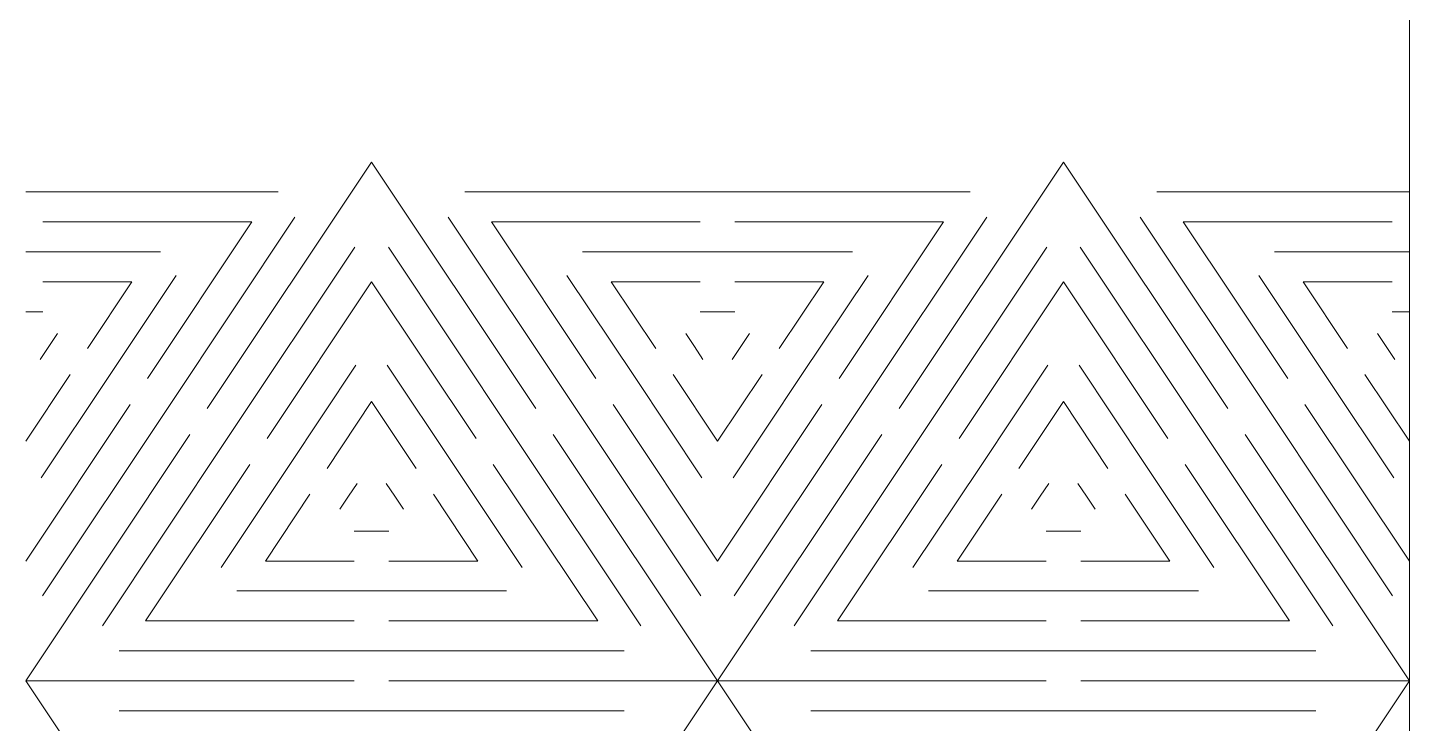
# Model space of a CAD drawing. Header units: centimetres. Extents: x -29.7 to 21.6, y -14.4 to 13.7.
# Drawn here: x 4.73 to 11.37, y -7.15 to -3.8 of the extents above; entities that cross this region are included whole.
import ezdxf

# ---------------------------------------------------------------- set-up
doc = ezdxf.new("R2010")
doc.units = ezdxf.units.CM
doc.header["$MEASUREMENT"] = 0
doc.layers.add('Layer 1', color=7, linetype='Continuous')

msp = doc.modelspace()

# ---------------------------------------------------------------- linework, layer by layer
at = {"layer": 'Layer 1', "color": 1, "lineweight": 9}
msp.add_open_spline([(1.396, -4.44966), (1.396, -4.44966), (1.396, -0.46166), (1.396, -0.46166), (1.396, -0.46166), (1.396, -0.46166), (11.36591, -0.46166), (11.36591, -0.46166), (11.36591, -0.46166), (11.36591, -0.46166), (11.36591, -4.44966), (11.36591, -4.44966)], degree=3, knots=[0, 0, 0, 0, 0.25, 0.25, 0.25, 0.25, 0.5, 0.5, 0.5, 0.5, 1, 1, 1, 1], dxfattribs=at)
for points in [[(5.59164, -5.63357), (5.59164, -5.63357), (6.38092, -4.44966), (6.38092, -4.44966)], [(6.38092, -4.44966), (6.38092, -4.44966), (7.1702, -5.63357), (7.1702, -5.63357)], [(8.91495, -5.63357), (8.91495, -5.63357), (9.70423, -4.44966), (9.70423, -4.44966)], [(9.70423, -4.44966), (9.70423, -4.44966), (10.49353, -5.63357), (10.49353, -5.63357)], [(11.36591, -4.44966), (11.36591, -4.44966), (11.36591, -14.41957), (11.36591, -14.41957)], [(4.71924, -4.59356), (4.71924, -4.59356), (5.93228, -4.59356), (5.93228, -4.59356)], [(6.82956, -4.59356), (6.82956, -4.59356), (8.0426, -4.59356), (8.0426, -4.59356)], [(8.0426, -4.59356), (8.0426, -4.59356), (9.25562, -4.59356), (9.25562, -4.59356)], [(10.15286, -4.59356), (10.15286, -4.59356), (11.36591, -4.59356), (11.36591, -4.59356)], [(5.80529, -4.73748), (5.80529, -4.73748), (4.80236, -4.73748), (4.80236, -4.73748)], [(5.30383, -5.48967), (5.30383, -5.48967), (5.80529, -4.73748), (5.80529, -4.73748)], [(6.01273, -4.71417), (6.01273, -4.71417), (5.4062, -5.62395), (5.4062, -5.62395)], [(6.74915, -4.71417), (6.74915, -4.71417), (7.35564, -5.62395), (7.35564, -5.62395)], [(6.95654, -4.73748), (6.95654, -4.73748), (7.9595, -4.73748), (7.9595, -4.73748)], [(7.45801, -5.48967), (7.45801, -5.48967), (6.95654, -4.73748), (6.95654, -4.73748)], [(9.12863, -4.73748), (9.12863, -4.73748), (8.12567, -4.73748), (8.12567, -4.73748)], [(8.62713, -5.48967), (8.62713, -5.48967), (9.12863, -4.73748), (9.12863, -4.73748)], [(9.33603, -4.71417), (9.33603, -4.71417), (8.72951, -5.62395), (8.72951, -5.62395)], [(10.07248, -4.71417), (10.07248, -4.71417), (10.67894, -5.62395), (10.67894, -5.62395)], [(10.27985, -4.73748), (10.27985, -4.73748), (11.28281, -4.73748), (11.28281, -4.73748)], [(10.78132, -5.48967), (10.78132, -5.48967), (10.27985, -4.73748), (10.27985, -4.73748)], [(4.71924, -4.88138), (4.71924, -4.88138), (5.36732, -4.88138), (5.36732, -4.88138)], [(5.69401, -5.76783), (5.69401, -5.76783), (6.3005, -4.85808), (6.3005, -4.85808)], [(6.46134, -4.85808), (6.46134, -4.85808), (7.06785, -5.76783), (7.06785, -5.76783)], [(7.39455, -4.88138), (7.39455, -4.88138), (8.0426, -4.88138), (8.0426, -4.88138)], [(8.0426, -4.88138), (8.0426, -4.88138), (8.69062, -4.88138), (8.69062, -4.88138)], [(9.01732, -5.76783), (9.01732, -5.76783), (9.62385, -4.85808), (9.62385, -4.85808)], [(9.78467, -4.85808), (9.78467, -4.85808), (10.39119, -5.76783), (10.39119, -5.76783)], [(10.71782, -4.88138), (10.71782, -4.88138), (11.36591, -4.88138), (11.36591, -4.88138)], [(5.22966, -5.02529), (5.22966, -5.02529), (4.80236, -5.02529), (4.80236, -5.02529)], [(5.01602, -5.34576), (5.01602, -5.34576), (5.22966, -5.02529), (5.22966, -5.02529)], [(5.44239, -4.994), (5.44239, -4.994), (5.11839, -5.48002), (5.11839, -5.48002)], [(6.38092, -5.02529), (6.38092, -5.02529), (5.87945, -5.77745), (5.87945, -5.77745)], [(6.88241, -5.77745), (6.88241, -5.77745), (6.38092, -5.02529), (6.38092, -5.02529)], [(7.31944, -4.994), (7.31944, -4.994), (7.64345, -5.48002), (7.64345, -5.48002)], [(7.53214, -5.02529), (7.53214, -5.02529), (7.9595, -5.02529), (7.9595, -5.02529)], [(7.74582, -5.34576), (7.74582, -5.34576), (7.53214, -5.02529), (7.53214, -5.02529)], [(8.55301, -5.02529), (8.55301, -5.02529), (8.12567, -5.02529), (8.12567, -5.02529)], [(8.33931, -5.34576), (8.33931, -5.34576), (8.55301, -5.02529), (8.55301, -5.02529)], [(8.76574, -4.994), (8.76574, -4.994), (8.4417, -5.48002), (8.4417, -5.48002)], [(9.70423, -5.02529), (9.70423, -5.02529), (9.20276, -5.77745), (9.20276, -5.77745)], [(10.20572, -5.77745), (10.20572, -5.77745), (9.70423, -5.02529), (9.70423, -5.02529)], [(10.64274, -4.994), (10.64274, -4.994), (10.96678, -5.48002), (10.96678, -5.48002)], [(10.85548, -5.02529), (10.85548, -5.02529), (11.28281, -5.02529), (11.28281, -5.02529)], [(11.06913, -5.34576), (11.06913, -5.34576), (10.85548, -5.02529), (10.85548, -5.02529)], [(4.71924, -5.16916), (4.71924, -5.16916), (4.80236, -5.16916), (4.80236, -5.16916)], [(7.9595, -5.16916), (7.9595, -5.16916), (8.0426, -5.16916), (8.0426, -5.16916)], [(8.0426, -5.16916), (8.0426, -5.16916), (8.12567, -5.16916), (8.12567, -5.16916)], [(11.28281, -5.16916), (11.28281, -5.16916), (11.36591, -5.16916), (11.36591, -5.16916)], [(4.87211, -5.27383), (4.87211, -5.27383), (4.83058, -5.33614), (4.83058, -5.33614)], [(7.8897, -5.27383), (7.8897, -5.27383), (7.93126, -5.33614), (7.93126, -5.33614)], [(8.19545, -5.27383), (8.19545, -5.27383), (8.15388, -5.33614), (8.15388, -5.33614)], [(11.21307, -5.27383), (11.21307, -5.27383), (11.25457, -5.33614), (11.25457, -5.33614)], [(4.83058, -5.33614), (4.83058, -5.33614), (4.78901, -5.39846), (4.78901, -5.39846)], [(7.93126, -5.33614), (7.93126, -5.33614), (7.97279, -5.39846), (7.97279, -5.39846)], [(8.15388, -5.33614), (8.15388, -5.33614), (8.11235, -5.39846), (8.11235, -5.39846)], [(11.25457, -5.33614), (11.25457, -5.33614), (11.29613, -5.39846), (11.29613, -5.39846)], [(5.98179, -5.91176), (5.98179, -5.91176), (6.30584, -5.42569), (6.30584, -5.42569)], [(6.45603, -5.42569), (6.45603, -5.42569), (6.78, -5.91176), (6.78, -5.91176)], [(9.30513, -5.91176), (9.30513, -5.91176), (9.62915, -5.42569), (9.62915, -5.42569)], [(9.7793, -5.42569), (9.7793, -5.42569), (10.10338, -5.91176), (10.10338, -5.91176)], [(4.71924, -5.7909), (4.71924, -5.7909), (4.93291, -5.47036), (4.93291, -5.47036)], [(5.11839, -5.48002), (5.11839, -5.48002), (4.79437, -5.96607), (4.79437, -5.96607)], [(7.64345, -5.48002), (7.64345, -5.48002), (7.96752, -5.96607), (7.96752, -5.96607)], [(7.82889, -5.47036), (7.82889, -5.47036), (8.0426, -5.7909), (8.0426, -5.7909)], [(8.0426, -5.7909), (8.0426, -5.7909), (8.25626, -5.47036), (8.25626, -5.47036)], [(8.4417, -5.48002), (8.4417, -5.48002), (8.11769, -5.96607), (8.11769, -5.96607)], [(10.96678, -5.48002), (10.96678, -5.48002), (11.29076, -5.96607), (11.29076, -5.96607)], [(11.15222, -5.47036), (11.15222, -5.47036), (11.36591, -5.7909), (11.36591, -5.7909)], [(4.71924, -6.3665), (4.71924, -6.3665), (5.22076, -5.6143), (5.22076, -5.6143)], [(5.4062, -5.62395), (5.4062, -5.62395), (4.79967, -6.53371), (4.79967, -6.53371)], [(6.38092, -5.60085), (6.38092, -5.60085), (6.16726, -5.92139), (6.16726, -5.92139)], [(6.5946, -5.92139), (6.5946, -5.92139), (6.38092, -5.60085), (6.38092, -5.60085)], [(7.35564, -5.62395), (7.35564, -5.62395), (7.96215, -6.53371), (7.96215, -6.53371)], [(7.5411, -5.6143), (7.5411, -5.6143), (8.0426, -6.3665), (8.0426, -6.3665)], [(8.0426, -6.3665), (8.0426, -6.3665), (8.54407, -5.6143), (8.54407, -5.6143)], [(8.72951, -5.62395), (8.72951, -5.62395), (8.12299, -6.53371), (8.12299, -6.53371)], [(9.70423, -5.60085), (9.70423, -5.60085), (9.49057, -5.92139), (9.49057, -5.92139)], [(9.91791, -5.92139), (9.91791, -5.92139), (9.70423, -5.60085), (9.70423, -5.60085)], [(10.67894, -5.62395), (10.67894, -5.62395), (11.28546, -6.53371), (11.28546, -6.53371)], [(10.86441, -5.6143), (10.86441, -5.6143), (11.36591, -6.3665), (11.36591, -6.3665)], [(5.50854, -5.75818), (5.50854, -5.75818), (4.71924, -6.94215), (4.71924, -6.94215)], [(5.08749, -6.67758), (5.08749, -6.67758), (5.69401, -5.76783), (5.69401, -5.76783)], [(7.06785, -5.76783), (7.06785, -5.76783), (7.67434, -6.67758), (7.67434, -6.67758)], [(7.25329, -5.75818), (7.25329, -5.75818), (8.0426, -6.94215), (8.0426, -6.94215)], [(8.83188, -5.75818), (8.83188, -5.75818), (8.0426, -6.94215), (8.0426, -6.94215)], [(8.4108, -6.67758), (8.4108, -6.67758), (9.01732, -5.76783), (9.01732, -5.76783)], [(10.39119, -5.76783), (10.39119, -5.76783), (10.99765, -6.67758), (10.99765, -6.67758)], [(10.5766, -5.75818), (10.5766, -5.75818), (11.36591, -6.94215), (11.36591, -6.94215)], [(5.29486, -6.65434), (5.29486, -6.65434), (5.79633, -5.90211), (5.79633, -5.90211)], [(7.46695, -6.65434), (7.46695, -6.65434), (6.96548, -5.90211), (6.96548, -5.90211)], [(8.6182, -6.65434), (8.6182, -6.65434), (9.11969, -5.90211), (9.11969, -5.90211)], [(10.79028, -6.65434), (10.79028, -6.65434), (10.28882, -5.90211), (10.28882, -5.90211)], [(5.65778, -6.39775), (5.65778, -6.39775), (5.98179, -5.91176), (5.98179, -5.91176)], [(6.78, -5.91176), (6.78, -5.91176), (7.10409, -6.39775), (7.10409, -6.39775)], [(8.98109, -6.39775), (8.98109, -6.39775), (9.30513, -5.91176), (9.30513, -5.91176)], [(10.10338, -5.91176), (10.10338, -5.91176), (10.42739, -6.39775), (10.42739, -6.39775)], [(6.26961, -6.05564), (6.26961, -6.05564), (6.31114, -5.99333), (6.31114, -5.99333)], [(6.4507, -5.99333), (6.4507, -5.99333), (6.49223, -6.05564), (6.49223, -6.05564)], [(9.59295, -6.05564), (9.59295, -6.05564), (9.63445, -5.99333), (9.63445, -5.99333)], [(9.774, -5.99333), (9.774, -5.99333), (9.81557, -6.05564), (9.81557, -6.05564)], [(5.87048, -6.3665), (5.87048, -6.3665), (6.08417, -6.04599), (6.08417, -6.04599)], [(6.22807, -6.11796), (6.22807, -6.11796), (6.26961, -6.05564), (6.26961, -6.05564)], [(6.49223, -6.05564), (6.49223, -6.05564), (6.53375, -6.11796), (6.53375, -6.11796)], [(6.89135, -6.3665), (6.89135, -6.3665), (6.6777, -6.04599), (6.6777, -6.04599)], [(9.19379, -6.3665), (9.19379, -6.3665), (9.40751, -6.04599), (9.40751, -6.04599)], [(9.55138, -6.11796), (9.55138, -6.11796), (9.59295, -6.05564), (9.59295, -6.05564)], [(9.81557, -6.05564), (9.81557, -6.05564), (9.85706, -6.11796), (9.85706, -6.11796)], [(10.21466, -6.3665), (10.21466, -6.3665), (10.00101, -6.04599), (10.00101, -6.04599)], [(6.29785, -6.22262), (6.29785, -6.22262), (6.38092, -6.22262), (6.38092, -6.22262)], [(6.38092, -6.22262), (6.38092, -6.22262), (6.46401, -6.22262), (6.46401, -6.22262)], [(9.62116, -6.22262), (9.62116, -6.22262), (9.70423, -6.22262), (9.70423, -6.22262)], [(9.70423, -6.22262), (9.70423, -6.22262), (9.78732, -6.22262), (9.78732, -6.22262)], [(6.29785, -6.3665), (6.29785, -6.3665), (5.87048, -6.3665), (5.87048, -6.3665)], [(6.46401, -6.3665), (6.46401, -6.3665), (6.89135, -6.3665), (6.89135, -6.3665)], [(9.62116, -6.3665), (9.62116, -6.3665), (9.19379, -6.3665), (9.19379, -6.3665)], [(9.78732, -6.3665), (9.78732, -6.3665), (10.21466, -6.3665), (10.21466, -6.3665)], [(5.73289, -6.51041), (5.73289, -6.51041), (6.38092, -6.51041), (6.38092, -6.51041)], [(6.38092, -6.51041), (6.38092, -6.51041), (7.02901, -6.51041), (7.02901, -6.51041)], [(9.0562, -6.51041), (9.0562, -6.51041), (9.70423, -6.51041), (9.70423, -6.51041)], [(9.70423, -6.51041), (9.70423, -6.51041), (10.35225, -6.51041), (10.35225, -6.51041)], [(6.29785, -6.65434), (6.29785, -6.65434), (5.29486, -6.65434), (5.29486, -6.65434)], [(6.46401, -6.65434), (6.46401, -6.65434), (7.46695, -6.65434), (7.46695, -6.65434)], [(9.62116, -6.65434), (9.62116, -6.65434), (8.6182, -6.65434), (8.6182, -6.65434)], [(9.78732, -6.65434), (9.78732, -6.65434), (10.79028, -6.65434), (10.79028, -6.65434)], [(5.16794, -6.79822), (5.16794, -6.79822), (6.38092, -6.79822), (6.38092, -6.79822)], [(6.38092, -6.79822), (6.38092, -6.79822), (7.59392, -6.79822), (7.59392, -6.79822)], [(8.49121, -6.79822), (8.49121, -6.79822), (9.70423, -6.79822), (9.70423, -6.79822)], [(9.70423, -6.79822), (9.70423, -6.79822), (10.91727, -6.79822), (10.91727, -6.79822)], [(4.71924, -6.94215), (4.71924, -6.94215), (6.29785, -6.94215), (6.29785, -6.94215)], [(4.71924, -6.94215), (4.71924, -6.94215), (5.50854, -8.12606), (5.50854, -8.12606)], [(8.0426, -6.94215), (8.0426, -6.94215), (6.46401, -6.94215), (6.46401, -6.94215)], [(7.25329, -8.12606), (7.25329, -8.12606), (8.0426, -6.94215), (8.0426, -6.94215)], [(8.0426, -6.94215), (8.0426, -6.94215), (9.62116, -6.94215), (9.62116, -6.94215)], [(8.0426, -6.94215), (8.0426, -6.94215), (8.83188, -8.12606), (8.83188, -8.12606)], [(11.36591, -6.94215), (11.36591, -6.94215), (9.78732, -6.94215), (9.78732, -6.94215)], [(10.5766, -8.12606), (10.5766, -8.12606), (11.36591, -6.94215), (11.36591, -6.94215)], [(5.16794, -7.08603), (5.16794, -7.08603), (6.38092, -7.08603), (6.38092, -7.08603)], [(6.38092, -7.08603), (6.38092, -7.08603), (7.59392, -7.08603), (7.59392, -7.08603)], [(8.49121, -7.08603), (8.49121, -7.08603), (9.70423, -7.08603), (9.70423, -7.08603)], [(9.70423, -7.08603), (9.70423, -7.08603), (10.91727, -7.08603), (10.91727, -7.08603)]]:
    msp.add_open_spline(points, degree=3, dxfattribs=at)

doc.saveas('drawing.dxf')
